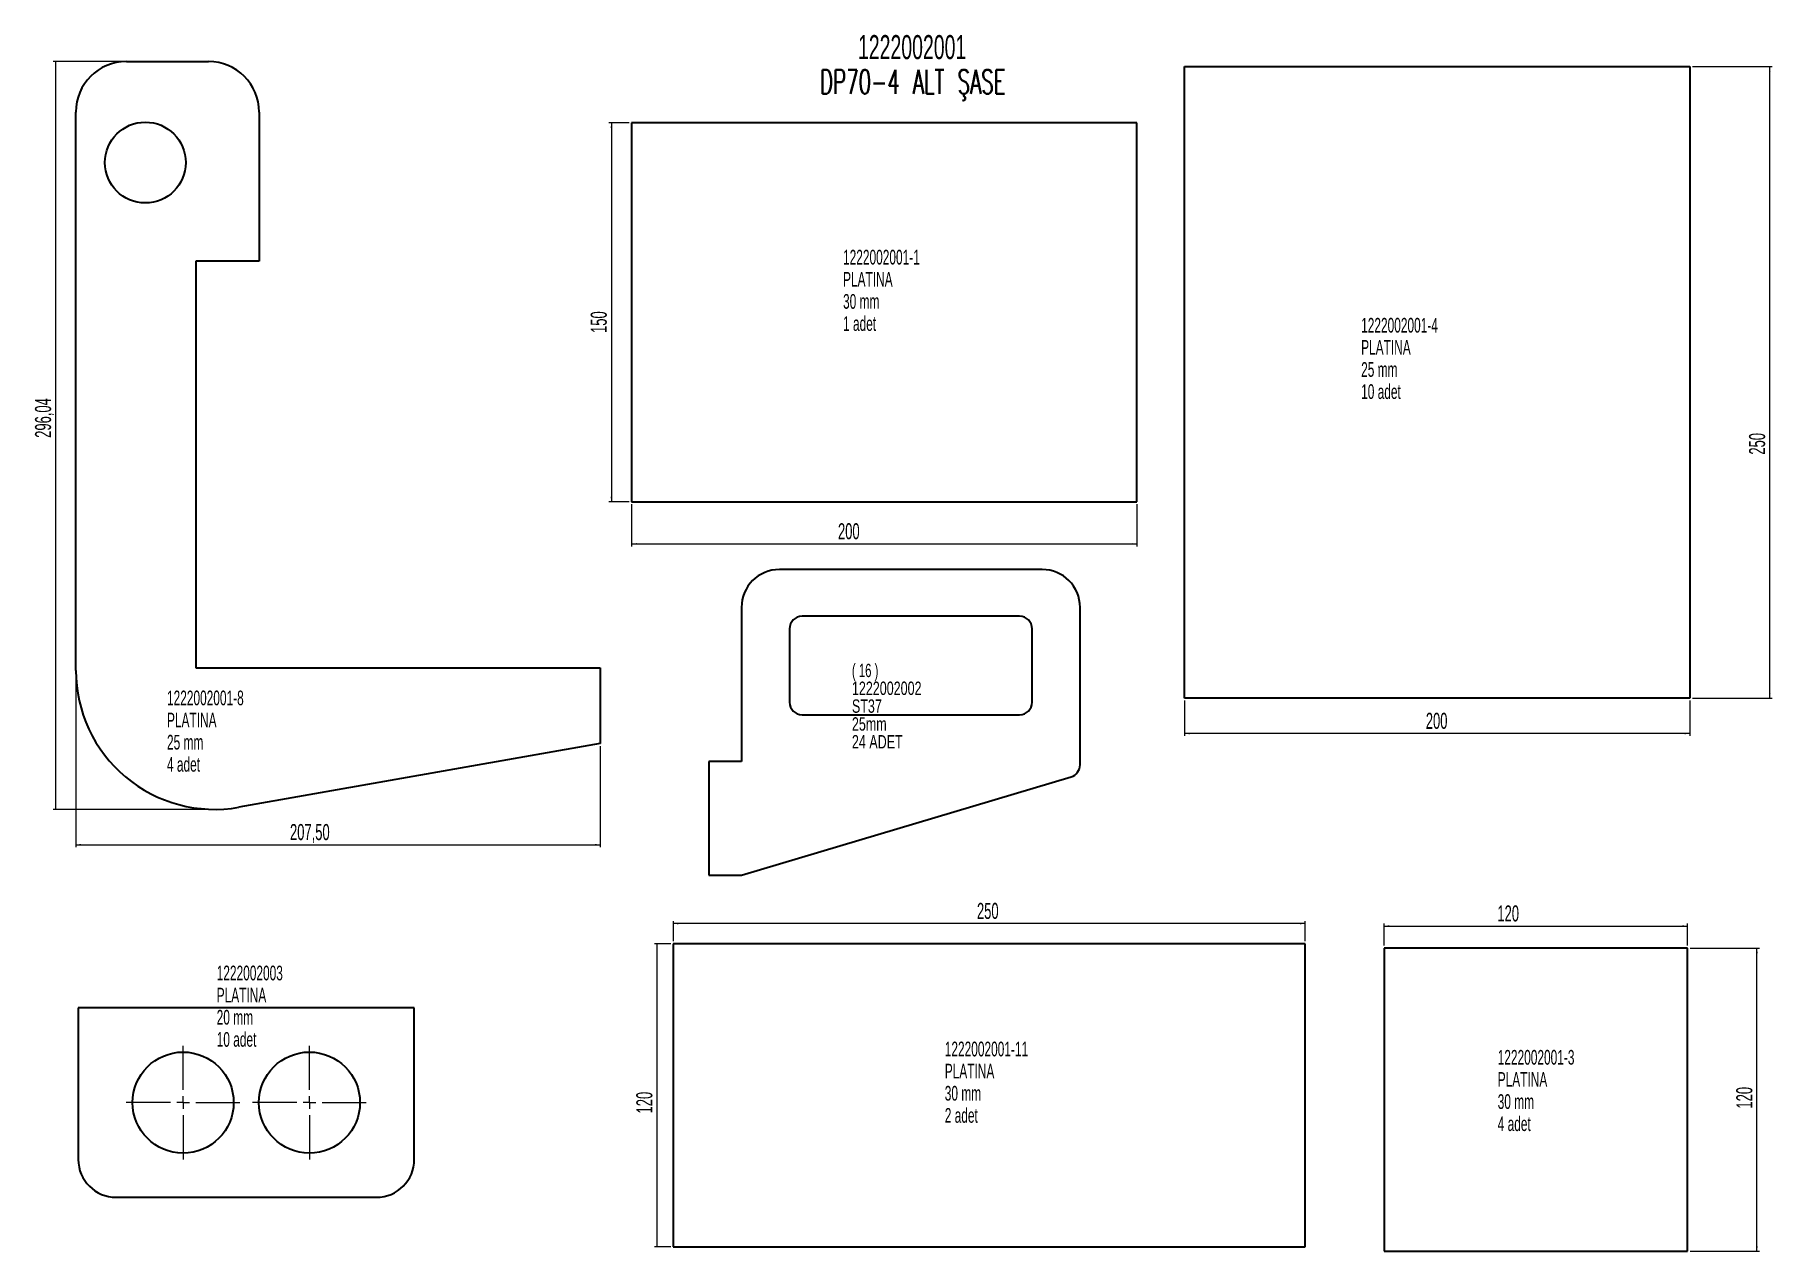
# Model space of a CAD drawing. Header units: millimetres. Extents: x 3 to 691, y 7 to 488.
import ezdxf

# ---------------------------------------------------------------- set-up
doc = ezdxf.new("R2010")
doc.units = ezdxf.units.MM
doc.styles.add('SLDTEXTSTYLE0', font='TXT', dxfattribs={"width": 0.605})
doc.styles.add('SLDTEXTSTYLE1', font='TXT', dxfattribs={"width": 0.605, "bigfont": 'bigfont'})
doc.styles.add('SLDTEXTSTYLE2', font='TXT', dxfattribs={"width": 0.633333})
doc.styles.add('SLDTEXTSTYLE3', font='TXT', dxfattribs={"width": 0.7})
doc.dimstyles.new('SLDDIMSTYLE0', dxfattribs={"dimtxt": 6.163965, "dimasz": 2, "dimexe": 0, "dimexo": 0.0625, "dimgap": 1.540991, "dimtad": 1, "dimrnd": 1e-09, "dimzin": 12, "dimdsep": 46, "dimtxsty": 'SLDTEXTSTYLE0', "dimsah": 1, "dimcen": 0.09, "dimadec": 0, "dimazin": 3, "dimtfac": 1, "dimtofl": 0, "dimtmove": 0, "dimatfit": 3, "dimfxl": 1, "dimfrac": 2, "dimtolj": 1, "dimtzin": 12, "dimarcsym": 0})

# ---------------------------------------------------------------- blocks, each defined once
blk = doc.blocks.new('SW_NOTE_0')
at = {"color": 0, "linetype": 'Continuous', "lineweight": 0, "char_height": 9.525, "attachment_point": 2}
for s, insert, style in [('1222002001', (35.72, 12.28), 'SLDTEXTSTYLE0'), ('DP70-4 ALT ŞASE', (35.98, -1.42), 'SLDTEXTSTYLE1')]:
    blk.add_mtext(s, dxfattribs=dict(at, insert=insert, style=style))
blk = doc.blocks.new('SW_NOTE_0_1')
at = {"color": 0, "linetype": 'Continuous', "lineweight": 0, "char_height": 5.292, "attachment_point": 1}
for s, insert, style in [('( 16 )', (0, 6.82), 'SLDTEXTSTYLE2'), ('1222002002', (0, -0.23), 'SLDTEXTSTYLE3'), ('ST37', (0, -7.29), 'SLDTEXTSTYLE3'), ('25mm', (0, -14.35), 'SLDTEXTSTYLE3'), ('24 ADET', (0, -21.4), 'SLDTEXTSTYLE3')]:
    blk.add_mtext(s, dxfattribs=dict(at, insert=insert, style=style))
blk = doc.blocks.new('_D')
at = {"color": 7, "linetype": 'Continuous', "lineweight": 0}
for p, q in [((238.42, 453.59), (230.42, 453.59)), ((231.42, 453.59), (231.42, 303.59)), ((238.42, 303.59), (230.42, 303.59))]:
    blk.add_line(p, q, dxfattribs=at)
at = {"color": 7, "linetype": 'Continuous', "lineweight": 18}
for points in [[(231.42, 453.59), (231.1, 451.59), (231.75, 451.59)], [(231.42, 303.59), (231.75, 305.59), (231.1, 305.59)]]:
    blk.add_solid(points, dxfattribs=at)
at = {"color": 7, "linetype": 'Continuous', "lineweight": 18, "insert": (223.24, 370.43), "char_height": 6.35, "attachment_point": 1, "rotation": 90, "style": 'SLDTEXTSTYLE0'}
blk.add_mtext('150', dxfattribs=at)
blk = doc.blocks.new('_D_1')
at = {"color": 7, "linetype": 'Continuous', "lineweight": 0}
for p, q in [((239.42, 302.59), (239.42, 285.92)), ((439.42, 302.59), (439.42, 285.92)), ((239.42, 286.92), (439.42, 286.92))]:
    blk.add_line(p, q, dxfattribs=at)
at = {"color": 7, "linetype": 'Continuous', "lineweight": 18}
for points in [[(239.42, 286.92), (241.42, 286.6), (241.42, 287.25)], [(439.42, 286.92), (437.42, 287.25), (437.42, 286.6)]]:
    blk.add_solid(points, dxfattribs=at)
at = {"color": 7, "linetype": 'Continuous', "lineweight": 18, "insert": (321.11, 295.11), "char_height": 6.35, "attachment_point": 1, "style": 'SLDTEXTSTYLE0'}
blk.add_mtext('200', dxfattribs=at)
blk = doc.blocks.new('SW_NOTE_0_2')
at = {"color": 0, "linetype": 'Continuous', "lineweight": 0, "attachment_point": 1, "style": 'SLDTEXTSTYLE0'}
for s, insert, char_height in [('1222002001-1', (0, 7.5), 5.8208), ('PLATINA', (0, -1.26), 5.821), ('30 mm', (0, -10.02), 5.821), ('1 adet', (0, -18.78), 5.821)]:
    blk.add_mtext(s, dxfattribs=dict(at, insert=insert, char_height=char_height))
blk = doc.blocks.new('_D_2')
at = {"color": 7, "linetype": 'Continuous', "lineweight": 0}
for p, q in [((255.95, 129.62), (255.95, 137.62)), ((505.95, 129.62), (505.95, 137.62)), ((505.95, 136.62), (255.95, 136.62))]:
    blk.add_line(p, q, dxfattribs=at)
at = {"color": 7, "linetype": 'Continuous', "lineweight": 18}
for points in [[(255.95, 136.62), (257.95, 136.3), (257.95, 136.95)], [(505.95, 136.62), (503.95, 136.95), (503.95, 136.3)]]:
    blk.add_solid(points, dxfattribs=at)
at = {"color": 7, "linetype": 'Continuous', "lineweight": 18, "insert": (376.11, 144.81), "char_height": 6.35, "attachment_point": 1, "style": 'SLDTEXTSTYLE0'}
blk.add_mtext('250', dxfattribs=at)
blk = doc.blocks.new('_D_3')
at = {"color": 7, "linetype": 'Continuous', "lineweight": 0}
for p, q in [((254.95, 128.62), (248.48, 128.62)), ((249.48, 128.62), (249.48, 8.62)), ((254.95, 8.62), (248.48, 8.62))]:
    blk.add_line(p, q, dxfattribs=at)
at = {"color": 7, "linetype": 'Continuous', "lineweight": 18}
for points in [[(249.48, 128.62), (249.15, 126.62), (249.8, 126.62)], [(249.48, 8.62), (249.8, 10.62), (249.15, 10.62)]]:
    blk.add_solid(points, dxfattribs=at)
at = {"color": 7, "linetype": 'Continuous', "lineweight": 18, "insert": (241.29, 61.45), "char_height": 6.35, "attachment_point": 1, "rotation": 90, "style": 'SLDTEXTSTYLE0'}
blk.add_mtext('120', dxfattribs=at)
blk = doc.blocks.new('SW_NOTE_0_3')
at = {"color": 0, "linetype": 'Continuous', "lineweight": 0, "attachment_point": 1, "style": 'SLDTEXTSTYLE0'}
for s, insert, char_height in [('1222002001-11', (0, 7.5), 5.8208), ('PLATINA', (0, -1.26), 5.821), ('30 mm', (0, -10.02), 5.821), ('2 adet', (0, -18.78), 5.821)]:
    blk.add_mtext(s, dxfattribs=dict(at, insert=insert, char_height=char_height))
blk = doc.blocks.new('_D_4')
at = {"color": 7, "linetype": 'Continuous', "lineweight": 0}
for p, q in [((659.25, 475.88), (690.87, 475.88)), ((689.87, 225.88), (689.87, 475.88)), ((659.25, 225.88), (690.87, 225.88))]:
    blk.add_line(p, q, dxfattribs=at)
at = {"color": 7, "linetype": 'Continuous', "lineweight": 18}
for points in [[(689.87, 475.88), (689.54, 473.88), (690.19, 473.88)], [(689.87, 225.88), (690.19, 227.88), (689.54, 227.88)]]:
    blk.add_solid(points, dxfattribs=at)
at = {"color": 7, "linetype": 'Continuous', "lineweight": 18, "insert": (681.68, 322.26), "char_height": 6.35, "attachment_point": 1, "rotation": 90, "style": 'SLDTEXTSTYLE0'}
blk.add_mtext('250', dxfattribs=at)
blk = doc.blocks.new('_D_5')
at = {"color": 7, "linetype": 'Continuous', "lineweight": 0}
for p, q in [((458.25, 224.88), (458.25, 210.88)), ((658.25, 224.88), (658.25, 210.88)), ((658.25, 211.88), (458.25, 211.88))]:
    blk.add_line(p, q, dxfattribs=at)
at = {"color": 7, "linetype": 'Continuous', "lineweight": 18}
for points in [[(458.25, 211.88), (460.25, 211.55), (460.25, 212.2)], [(658.25, 211.88), (656.25, 212.2), (656.25, 211.55)]]:
    blk.add_solid(points, dxfattribs=at)
at = {"color": 7, "linetype": 'Continuous', "lineweight": 18, "insert": (553.75, 220.06), "char_height": 6.35, "attachment_point": 1, "style": 'SLDTEXTSTYLE0'}
blk.add_mtext('200', dxfattribs=at)
blk = doc.blocks.new('SW_NOTE_0_4')
at = {"color": 0, "linetype": 'Continuous', "lineweight": 0, "attachment_point": 1, "style": 'SLDTEXTSTYLE0'}
for s, insert, char_height in [('1222002001-4', (0, 7.5), 5.8208), ('PLATINA', (0, -1.26), 5.821), ('25 mm', (0, -10.02), 5.821), ('10 adet', (0, -18.78), 5.821)]:
    blk.add_mtext(s, dxfattribs=dict(at, insert=insert, char_height=char_height))
blk = doc.blocks.new('_D_6')
at = {"color": 7, "linetype": 'Continuous', "lineweight": 0}
for p, q in [((537.33, 127.9), (537.33, 136.64)), ((537.33, 135.64), (657.33, 135.64)), ((657.33, 127.9), (657.33, 136.64))]:
    blk.add_line(p, q, dxfattribs=at)
at = {"color": 7, "linetype": 'Continuous', "lineweight": 18}
for points in [[(537.33, 135.64), (539.33, 135.31), (539.33, 135.96)], [(657.33, 135.64), (655.33, 135.96), (655.33, 135.31)]]:
    blk.add_solid(points, dxfattribs=at)
at = {"color": 7, "linetype": 'Continuous', "lineweight": 18, "insert": (582.08, 143.82), "char_height": 6.35, "attachment_point": 1, "style": 'SLDTEXTSTYLE0'}
blk.add_mtext('120', dxfattribs=at)
blk = doc.blocks.new('_D_7')
at = {"color": 7, "linetype": 'Continuous', "lineweight": 0}
for p, q in [((658.33, 126.9), (685.81, 126.9)), ((684.81, 6.9), (684.81, 126.9)), ((658.33, 6.9), (685.81, 6.9))]:
    blk.add_line(p, q, dxfattribs=at)
at = {"color": 7, "linetype": 'Continuous', "lineweight": 18}
for points in [[(684.81, 126.9), (684.48, 124.9), (685.13, 124.9)], [(684.81, 6.9), (685.13, 8.9), (684.48, 8.9)]]:
    blk.add_solid(points, dxfattribs=at)
at = {"color": 7, "linetype": 'Continuous', "lineweight": 18, "insert": (676.62, 63.38), "char_height": 6.35, "attachment_point": 1, "rotation": 90, "style": 'SLDTEXTSTYLE0'}
blk.add_mtext('120', dxfattribs=at)
blk = doc.blocks.new('SW_NOTE_0_5')
at = {"color": 0, "linetype": 'Continuous', "lineweight": 0, "attachment_point": 1, "style": 'SLDTEXTSTYLE0'}
for s, insert, char_height in [('1222002001-3', (0, 7.5), 5.8208), ('PLATINA', (0, -1.26), 5.821), ('30 mm', (0, -10.02), 5.821), ('4 adet', (0, -18.78), 5.821)]:
    blk.add_mtext(s, dxfattribs=dict(at, insert=insert, char_height=char_height))
blk = doc.blocks.new('_D_8')
at = {"color": 7, "linetype": 'Continuous', "lineweight": 0}
for p, q in [((38.49, 477.88), (10.49, 477.88)), ((11.49, 477.88), (11.49, 181.84)), ((73.49, 181.84), (10.49, 181.84))]:
    blk.add_line(p, q, dxfattribs=at)
at = {"color": 7, "linetype": 'Continuous', "lineweight": 18}
for points in [[(11.49, 477.88), (11.17, 475.88), (11.82, 475.88)], [(11.49, 181.84), (11.82, 183.84), (11.17, 183.84)]]:
    blk.add_solid(points, dxfattribs=at)
at = {"color": 7, "linetype": 'Continuous', "lineweight": 18, "insert": (3.31, 328.91), "char_height": 6.35, "attachment_point": 1, "rotation": 90, "style": 'SLDTEXTSTYLE0'}
blk.add_mtext('296,04', dxfattribs=at)
blk = doc.blocks.new('_D_9')
at = {"color": 7, "linetype": 'Continuous', "lineweight": 0}
for p, q in [((19.49, 235.84), (19.49, 166.84)), ((226.99, 206.88), (226.99, 166.84)), ((19.49, 167.84), (226.99, 167.84))]:
    blk.add_line(p, q, dxfattribs=at)
at = {"color": 7, "linetype": 'Continuous', "lineweight": 18}
for points in [[(19.49, 167.84), (21.49, 167.51), (21.49, 168.16)], [(226.99, 167.84), (224.99, 168.16), (224.99, 167.51)]]:
    blk.add_solid(points, dxfattribs=at)
at = {"color": 7, "linetype": 'Continuous', "lineweight": 18, "insert": (104.23, 176.02), "char_height": 6.35, "attachment_point": 1, "style": 'SLDTEXTSTYLE0'}
blk.add_mtext('207,50', dxfattribs=at)
blk = doc.blocks.new('SW_NOTE_0_6')
at = {"color": 0, "linetype": 'Continuous', "lineweight": 0, "attachment_point": 1, "style": 'SLDTEXTSTYLE0'}
for s, insert, char_height in [('1222002001-8', (0, 7.5), 5.8208), ('PLATINA', (0, -1.26), 5.821), ('25 mm', (0, -10.02), 5.821), ('4 adet', (0, -18.78), 5.821)]:
    blk.add_mtext(s, dxfattribs=dict(at, insert=insert, char_height=char_height))
blk = doc.blocks.new('SW_NOTE_0_7')
at = {"color": 0, "linetype": 'Continuous', "lineweight": 0, "char_height": 5.821, "attachment_point": 1, "style": 'SLDTEXTSTYLE0'}
for s, insert in [('1222002003', (0, 7.5)), ('PLATINA', (0, -1.26)), ('20 mm', (0, -10.02)), ('10 adet', (0, -18.78))]:
    blk.add_mtext(s, dxfattribs=dict(at, insert=insert))
blk = doc.blocks.new('SW_CENTERMARKSYMBOL_0')
at = {"color": 0, "linetype": 'Continuous', "lineweight": 18}
for p, q in [((0, 5), (0, 22.5)), ((-5, 0), (-22.5, 0)), ((0, 0), (-2.5, 0)), ((0, 0), (0, 2.5)), ((0, 0), (0, -2.5)), ((0, 0), (2.5, 0)), ((5, 0), (22.5, 0)), ((0, -5), (0, -22.5))]:
    blk.add_line(p, q, dxfattribs=at)
blk = doc.blocks.new('SW_CENTERMARKSYMBOL_1')
at = {"color": 0, "linetype": 'Continuous', "lineweight": 18}
for p, q in [((0, 5), (0, 22.5)), ((-5, 0), (-22.5, 0)), ((0, 0), (-2.5, 0)), ((0, 0), (0, 2.5)), ((0, 0), (0, -2.5)), ((0, 0), (2.5, 0)), ((5, 0), (22.5, 0)), ((0, -5), (0, -22.5))]:
    blk.add_line(p, q, dxfattribs=at)

msp = doc.modelspace()

# ---------------------------------------------------------------- linework, layer by layer
at = {"color": 7, "linetype": 'Continuous', "lineweight": 35}
for p, q in [((39.494, 477.879), (71.994, 477.879)), ((458.247, 225.877), (458.247, 475.877)), ((458.247, 475.877), (658.247, 475.877)), ((658.247, 475.877), (658.247, 225.877)), ((19.494, 236.838), (19.494, 457.879)), ((91.994, 457.879), (91.994, 398.879)), ((439.422, 453.591), (239.422, 453.591)), ((239.422, 453.591), (239.422, 303.591)), ((439.422, 303.591), (439.422, 453.591)), ((91.994, 398.879), (66.994, 398.879)), ((66.994, 398.879), (66.994, 237.879)), ((239.422, 303.591), (439.422, 303.591)), ((401.934, 276.779), (297.934, 276.779)), ((282.934, 261.779), (282.934, 200.779)), ((416.934, 199.504), (416.934, 261.779)), ((392.934, 258.279), (306.934, 258.279)), ((301.934, 253.279), (301.934, 224.279)), ((397.934, 224.279), (397.934, 253.279)), ((66.994, 237.879), (226.994, 237.879)), ((226.994, 237.879), (226.994, 207.879)), ((658.247, 225.877), (458.247, 225.877)), ((306.934, 219.279), (392.934, 219.279)), ((226.994, 207.879), (84.044, 182.673)), ((269.934, 200.779), (269.934, 155.779)), ((282.934, 200.779), (269.934, 200.779)), ((282.934, 155.779), (413.365, 194.713)), ((269.934, 155.779), (282.934, 155.779)), ((255.946, 128.622), (255.946, 8.622)), ((505.946, 128.622), (255.946, 128.622)), ((505.946, 8.622), (505.946, 128.622)), ((537.333, 126.899), (537.333, 6.899)), ((657.333, 126.899), (537.333, 126.899)), ((657.333, 6.899), (657.333, 126.899)), ((20.434, 103.254), (20.434, 43.254)), ((153.434, 103.254), (20.434, 103.254)), ((153.434, 43.254), (153.434, 103.254)), ((35.434, 28.254), (138.434, 28.254)), ((255.946, 8.622), (505.946, 8.622)), ((537.333, 6.899), (657.333, 6.899))]:
    msp.add_line(p, q, dxfattribs=at)
for centre, radius in [((46.994, 437.879), 16), ((61.934, 65.754), 20), ((111.934, 65.754), 20)]:
    msp.add_circle(centre, radius, dxfattribs=at)
for centre, radius, start, end in [((39.494, 457.879), 20, 90, 180), ((71.994, 457.879), 20, 0, 90), ((297.934, 261.779), 15, 90, 180), ((401.934, 261.779), 15, 0, 90), ((306.934, 253.279), 5, 90, 180), ((392.934, 253.279), 5, 0, 90), ((74.494, 236.838), 55, 180, 280), ((306.934, 224.279), 5, 180, 270), ((392.934, 224.279), 5, 270, 0), ((411.934, 199.504), 5, 286.620757, 0), ((35.434, 43.254), 15, 180, 270), ((138.434, 43.254), 15, 270, 0)]:
    msp.add_arc(centre, radius, start, end, dxfattribs=at)

# ---------------------------------------------------------------- block references
at = {"color": 7, "linetype": 'Continuous', "lineweight": 0}
for name, p in [('SW_NOTE_0', (314.736, 476.061)), ('SW_NOTE_0_2', (323.117, 395.843)), ('SW_NOTE_0_4', (528.16, 368.891)), ('SW_NOTE_0_1', (326.626, 232.642)), ('SW_NOTE_0_6', (55.548, 221.352)), ('SW_NOTE_0_7', (75.221, 112.464)), ('SW_NOTE_0_3', (363.373, 82.373)), ('SW_CENTERMARKSYMBOL_1', (61.934, 65.754)), ('SW_CENTERMARKSYMBOL_0', (111.934, 65.754)), ('SW_NOTE_0_5', (582.208, 79.088))]:
    msp.add_blockref(name, p, dxfattribs=at)

# ---------------------------------------------------------------- dimensions: what is measured, and where the dimension line sits
at = {"color": 7, "linetype": 'Continuous', "lineweight": 18}
for base, p1, p2, picture, middle in [((11.494, 181.838), (39.494, 477.879), (74.494, 181.838), '_D_8', (11.494, 341.845)), ((689.869, 475.877), (658.247, 225.877), (658.247, 475.877), '_D_4', (689.869, 329.315)), ((231.422, 303.591), (239.422, 453.591), (239.422, 303.591), '_D', (231.422, 377.482)), ((249.475, 8.622), (255.946, 128.622), (255.946, 8.622), '_D_3', (249.475, 68.507)), ((684.806, 126.899), (657.333, 6.899), (657.333, 126.899), '_D_7', (684.806, 70.432))]:
    dim = msp.add_linear_dim(base=base, p1=p1, p2=p2, angle=90, dimstyle='SLDDIMSTYLE0', dxfattribs=at)
    dim.commit()
    dim.dimension.update_dxf_attribs({"geometry": picture, "text_midpoint": middle, "dimtype": 160})
for base, p1, p2, picture, middle in [((439.422, 286.922), (239.422, 303.591), (439.422, 303.591), '_D_1', (328.166, 286.922)), ((226.994, 167.838), (19.494, 236.838), (226.994, 207.879), '_D_9', (117.166, 167.838)), ((458.247, 211.877), (658.247, 225.877), (458.247, 225.877), '_D_5', (560.809, 211.877)), ((255.946, 136.622), (505.946, 128.622), (255.946, 128.622), '_D_2', (383.169, 136.622)), ((657.333, 135.637), (537.333, 126.899), (657.333, 126.899), '_D_6', (589.139, 135.637))]:
    dim = msp.add_linear_dim(base=base, p1=p1, p2=p2, dimstyle='SLDDIMSTYLE0', dxfattribs=at)
    dim.commit()
    dim.dimension.update_dxf_attribs({"geometry": picture, "text_midpoint": middle, "dimtype": 160})

doc.saveas('drawing.dxf')
